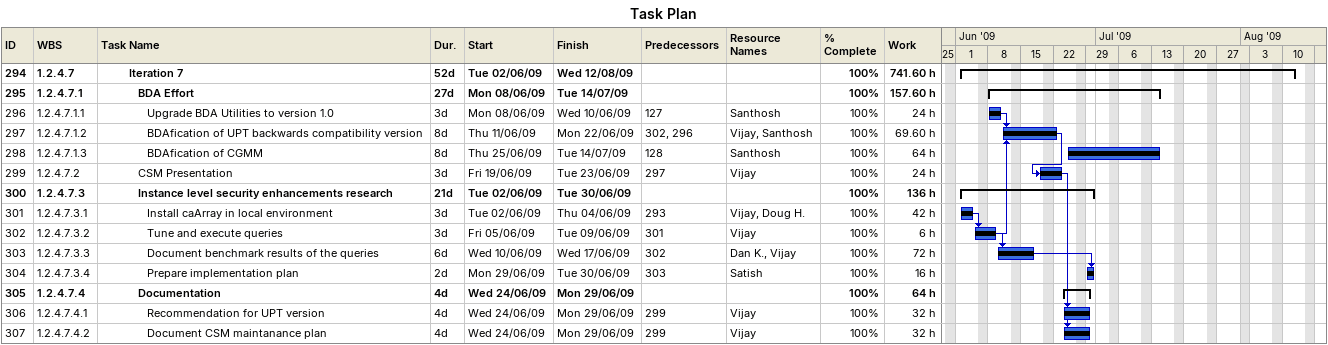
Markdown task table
Task Plan

| ID | WBS | Task | Duration | Start | Finish | Predecessors | Resources | % complete | Work (h) |
|---|---|---|---|---|---|---|---|---|---|
| 294 | 1.2.4.7 | **Iteration 7** | 52d | 2009-06-02 | 2009-08-12 |  |  | 100 | 741.60 |
| 295 | 1.2.4.7.1 | **BDA Effort** | 27d | 2009-06-08 | 2009-07-14 |  |  | 100 | 157.60 |
| 296 | 1.2.4.7.1.1 | Upgrade BDA Utilities to version 1.0 | 3d | 2009-06-08 | 2009-06-10 | 127 | Santhosh | 100 | 24 |
| 297 | 1.2.4.7.1.2 | BDAfication of UPT backwards compatibility version | 8d | 2009-06-11 | 2009-06-22 | 302, 296 | Vijay, Santhosh | 100 | 69.60 |
| 298 | 1.2.4.7.1.3 | BDAfication of CGMM | 8d | 2009-06-25 | 2009-07-14 | 128 | Santhosh | 100 | 64 |
| 299 | 1.2.4.7.2 | CSM Presentation | 3d | 2009-06-19 | 2009-06-23 | 297 | Vijay | 100 | 24 |
| 300 | 1.2.4.7.3 | **Instance level security enhancements research** | 21d | 2009-06-02 | 2009-06-30 |  |  | 100 | 136 |
| 301 | 1.2.4.7.3.1 | Install caArray in local environment | 3d | 2009-06-02 | 2009-06-04 | 293 | Vijay, Doug H. | 100 | 42 |
| 302 | 1.2.4.7.3.2 | Tune and execute queries | 3d | 2009-06-05 | 2009-06-09 | 301 | Vijay | 100 | 6 |
| 303 | 1.2.4.7.3.3 | Document benchmark results of the queries | 6d | 2009-06-10 | 2009-06-17 | 302 | Dan K., Vijay | 100 | 72 |
| 304 | 1.2.4.7.3.4 | Prepare implementation plan | 2d | 2009-06-29 | 2009-06-30 | 303 | Satish | 100 | 16 |
| 305 | 1.2.4.7.4 | **Documentation** | 4d | 2009-06-24 | 2009-06-29 |  |  | 100 | 64 |
| 306 | 1.2.4.7.4.1 | Recommendation for UPT version | 4d | 2009-06-24 | 2009-06-29 | 299 | Vijay | 100 | 32 |
| 307 | 1.2.4.7.4.2 | Document CSM maintanance plan | 4d | 2009-06-24 | 2009-06-29 | 299 | Vijay | 100 | 32 |
